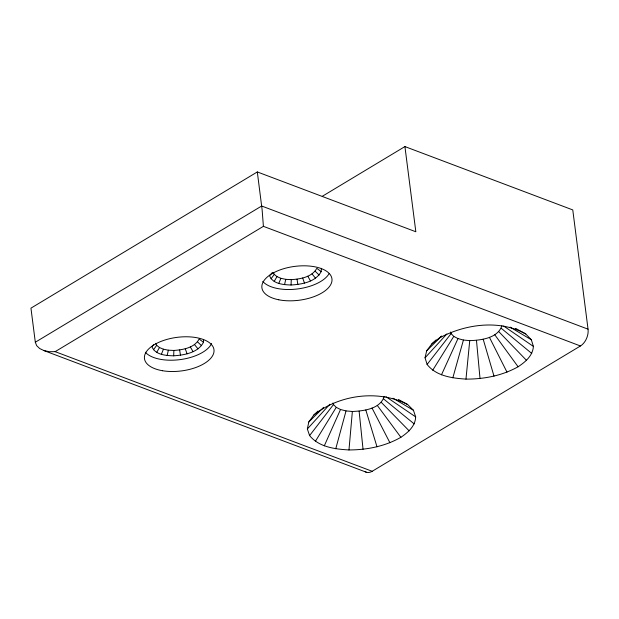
<?xml version="1.0" encoding="UTF-8"?>
<svg xmlns="http://www.w3.org/2000/svg" width="619" height="619" viewBox="0 0 619 619"><rect width="100%" height="100%" fill="white"/><g stroke="black" fill="none" stroke-linecap="round" stroke-linejoin="round"><path stroke-width="0.93" d="M173.684 355.824L173.869 350.455C183.007 349.805 194.474 347.901 199.156 339.003L203.473 342.33C197.964 352.815 184.447 355.058 173.684 355.824C165.962 355.585 155.315 354.958 151.879 346.702L153.62 344.713M291.046 285.011L291.278 279.641C300.494 279.053 311.968 277.165 316.843 268.313L321.153 271.671C315.419 282.094 301.902 284.322 291.046 285.011C283.386 284.725 272.724 284.028 269.528 275.71L272.422 272.406M203.473 342.33L203.612 339.823M321.153 271.671L321.423 268.321M318.042 411.062L313.848 414.993L308.804 421.949L307.357 428.975L309.593 435.59C318.994 447.173 335.011 449.131 348.969 449.951L352.366 411.48C363.693 410.985 380.267 408.981 384.198 396.462M436.07 339.924L431.907 343.816L426.684 350.756L425.052 357.79L427.102 364.436C436.194 376.151 452.149 378.186 465.968 379.107L469.736 340.643C481.164 340.218 497.676 338.26 501.893 325.803M348.969 449.951C366.951 449.912 385.173 446.314 400.888 437.3C407.991 432.511 415.372 426.127 415.674 416.897L413.438 410.281L407.658 404.524L398.334 399.425M167.176 355.515L168.337 350.192L173.869 350.455M284.547 284.655L285.761 279.339L291.278 279.641M465.968 379.107C483.996 379.192 502.264 375.663 518.095 366.773C525.314 362.007 532.827 355.701 533.4 346.416L531.342 339.769L525.74 333.958L516.633 328.968M335.753 448.775L346.029 410.915L352.366 411.48M452.829 377.838L463.43 340.032L469.736 340.643M161.381 354.347L163.424 349.201L168.337 350.192M278.798 283.44L280.879 278.31L285.761 279.339M324.294 445.842L340.527 409.507L346.029 410.915M441.479 374.82L457.983 338.585L463.43 340.032M156.708 352.389L159.454 347.538L156.7 345.325L155.694 343.367M274.186 281.444L276.964 276.616L274.271 274.379L273.319 272.399M315.373 441.347L336.249 407.348L333.479 404.586L332.937 403M432.704 370.247L453.773 336.388L451.089 333.602L450.593 332.008M153.466 349.781L156.7 345.325M271.021 278.813L274.271 274.379M309.593 435.59L333.479 404.586M427.102 364.436L451.089 333.602M307.357 428.975L329.834 404.246M425.052 357.79L446.887 333.927M308.804 421.949L323.652 407.341M431.907 343.816L441.718 336.094M426.684 350.756L441.479 336.264M313.848 414.993C339.351 394.628 378.426 389.374 407.658 404.524M322.306 196.293L404.919 146.579L415.836 231.761L257.311 171.943L30.95 308.154L35.314 342.23L36.66 345.642L39.678 348.536L44.065 350.625L366.595 472.32M35.314 342.23L261.675 206.011L588.042 329.169A13.076 8.473 -69.3 0 1 580.444 345.975L372.189 471.291A13.076 8.473 -69.3 0 1 364.978 471.577M44.065 350.625L49.396 351.7L55.145 351.654L263.4 226.337L580.444 345.975M440.349 337.44C466.053 324.047 499.595 319.381 525.74 333.958M404.919 146.579L572.768 209.918L588.042 329.169M55.145 351.654L372.189 471.291M159.454 347.538L163.424 349.201M276.964 276.616L280.879 278.31M336.249 407.348L340.527 409.507M453.773 336.388L457.983 338.585M515.279 328.457L516.966 329.393M393.073 398.226L413.438 410.281M510.095 327.118L531.342 339.769M385.939 396.686L415.674 416.897M503.649 326.027L533.4 346.416M383.672 398.992L414.219 423.922M501.297 328.333L531.76 353.449M197.515 341.866L201.546 345.704M315.125 271.184L319.133 275.045M381.258 402.327L409.182 430.878M498.798 331.66L526.537 360.39M194.498 344.566L197.987 348.884M312.038 273.877L315.497 278.217M377.281 405.406L400.888 437.3M494.743 334.724L518.095 366.773M190.312 346.919L193.058 351.654M307.798 276.206L310.498 280.964M372.011 408.022L389.916 442.74M489.42 337.301L507 372.151M185.243 348.76L187.085 353.828M302.683 278.016L304.478 283.1M365.814 409.979L377.002 446.825M483.191 339.227L494.016 376.166M179.634 349.967L180.477 355.252M297.043 279.192L297.84 284.485M257.311 171.943L262.139 209.965L263.4 226.337M359.121 411.163L363.036 449.286M476.475 340.365L480.019 378.534M329.184 273.49A35.314 17.069 -7.3 0 1 297.066 289.011A35.314 17.069 -7.3 0 1 262.789 281.459M211.628 343.506A35.035 16.93 -7.3 0 1 180.199 359.608A35.035 16.93 -7.3 0 1 145.372 352.257M278.767 299.789A35.314 17.069 -7.3 0 0 332.008 280.229A35.314 17.069 -7.3 0 0 279.989 269.93A35.314 17.069 -7.3 0 0 278.767 299.789M162.604 370.742A35.035 16.93 -7.3 0 0 214.027 350.292A35.035 16.93 -7.3 0 0 161.017 341.402A35.035 16.93 -7.3 0 0 162.604 370.742"/></g></svg>
